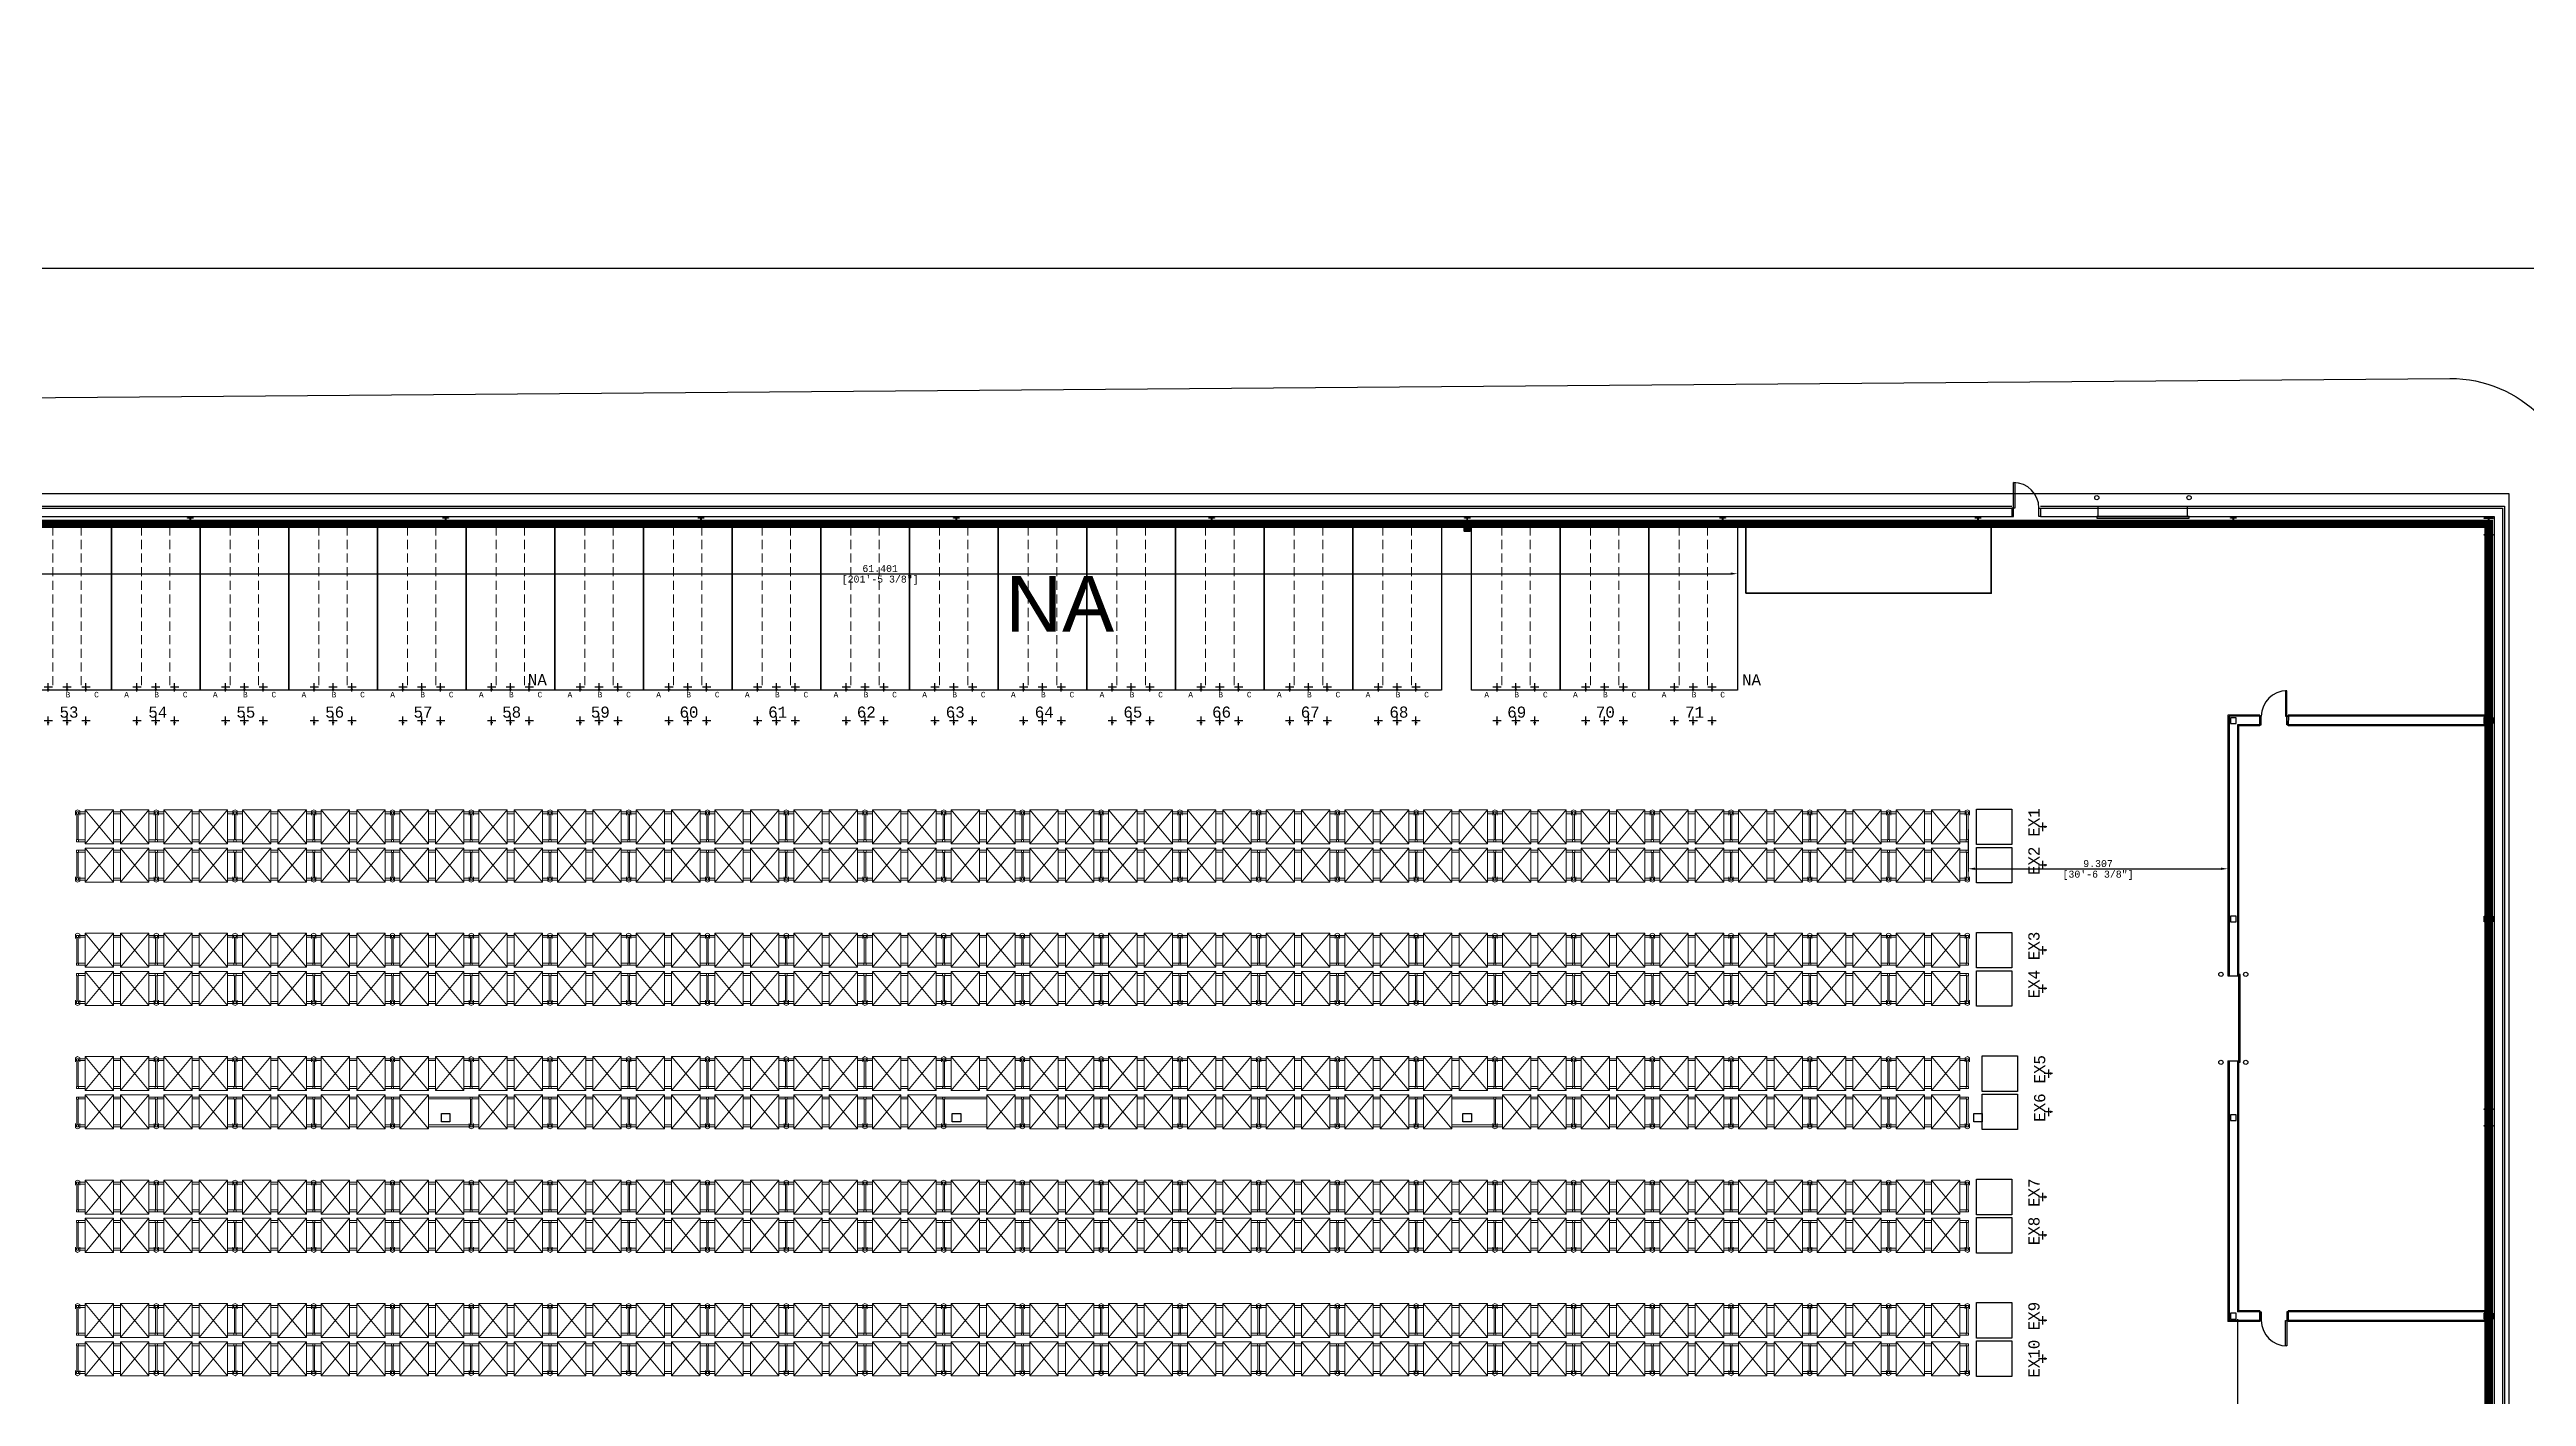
# Model space of a CAD drawing. Header units: inches. Extents: x -233729 to 737493, y -275239 to 196021.
# Drawn here: x 570363 to 659052, y 94386 to 142633 of the extents above; entities that cross this region are included whole.
import ezdxf

# ---------------------------------------------------------------- set-up
doc = ezdxf.new("R2010")
doc.units = ezdxf.units.IN
doc.header["$MEASUREMENT"] = 0
doc.linetypes.add('DASHED', pattern=[0.75, 0.5, -0.25])
for name, color, linetype in [('_FL_AREAS', 92, 'Continuous'), ('_FL_NEW WH_WALLS', 1, 'Continuous'), ('Bin location transponder', 250, 'Continuous'), ('PR-CONCRETE', 224, 'Continuous'), ('Storage layout canopy', 2, 'Continuous'), ('WF exist equipment', 6, 'Continuous'), ('WF_numbers', 6, 'Continuous')]:
    doc.layers.add(name, color=color, linetype=linetype)
for name, color, linetype, lineweight in [('LiftOne Rack', 252, 'Continuous', 0), ('PR-BLDG', 18, 'Continuous', 30), ('PR-CTR', 93, 'Continuous', 25), ('WF dimensions', 3, 'Continuous', 30), ('WF dimentions', 3, 'Continuous', 30), ('WF transponder', 3, 'Continuous', 30), ('WF_bay', 5, 'Continuous', 30), ('WF_sketch_stock_areas', 30, 'Continuous', 30), ('WF_text', 252, 'Continuous', 30)]:
    doc.layers.add(name, color=color, linetype=linetype, lineweight=lineweight)
doc.styles.add('WF_txt', font='consola.ttf')
doc.styles.add('WF_txt_notes', font='arial.ttf')
doc.dimstyles.new('DIM_50', dxfattribs={"dimscale": 50, "dimtxt": 5, "dimasz": 5, "dimexe": 2, "dimexo": 2, "dimgap": 1.1, "dimtad": 1, "dimtoh": 1, "dimdec": 3, "dimlfac": 0.001, "dimdsep": 46, "dimtxsty": 'WF_txt', "dimcen": 3, "dimclrd": 256, "dimclre": 256, "dimclrt": 7, "dimadec": 1, "dimazin": 0, "dimtfac": 1, "dimtdec": 3, "dimtmove": 0, "dimatfit": 3, "dimfxl": 10, "dimtolj": 1, "dimtzin": 0, "dimlwd": -1, "dimlwe": -1, "dimarcsym": 0})

# ---------------------------------------------------------------- blocks, each defined once
blk = doc.blocks.new('A$Cd2fab3cb')
at = {"layer": 'PR-BLDG', "const_width": 1}
blk.add_lwpolyline([(-568.84, -884.21), (-414.59, 67.22), (0, 0), (-154.28, -951.57), (-568.87, -884.36)], dxfattribs=at)
at = {"layer": 'PR-CONCRETE'}
blk.add_lwpolyline([(183.1, -620.22), (300.88, 106.22), (-375.29, 215.84, 0.414214), (-426.92, 178.63), (-589.53, -824.37, -0.225878), (-596.57, -834.55, 1.082972), (-534.25, -925.43, -0.21352), (-522.41, -922.28), (-198.23, -974.84, -0.413147), (-160.99, -1026.3), (-166.15, -1058.87)], format="xyb", dxfattribs=at)
at = {"layer": 'PR-CTR', "elevation": 533}
blk.add_lwpolyline([(-165.21, -999.09, 0.340075), (-199.27, -954.03), (-405.18, -920.65, 0.012472), (-405.92, -920.55), (-574.3, -891.93, -0.422904), (-578.65, -885.74), (-432.19, 65.46, -0.414074), (-414.99, 77.87), (-204.68, 48.23), (-136.04, 36.99), (0.05, 9.66), (2.47, 5.66), (3.46, -0.56)], format="xyb", dxfattribs=at)
blk = doc.blocks.new('A$C61e42c62')
at = {"layer": '_FL_NEW WH_WALLS'}
for p, q in [((5524, 7822.2), (8364, 7822.2)), ((8404, 7822.2), (9058.2, 7822.2)), ((8485.6, 7807.4), (8485.6, 7822.2)), ((8611.6, 7807.4), (8611.6, 7822.2)), ((9058.2, 7822.2), (9058.3, 4930.9)), ((5524, 7819.4), (8364, 7819.4)), ((5524, 7807.4), (8364, 7807.4)), ((8404, 7819.4), (9055.5, 7819.4)), ((8404, 7807.4), (9043.5, 7807.4)), ((9043.5, 7807.4), (9043.5, 4930.9)), ((9055.5, 7819.4), (9055.5, 4930.9)), ((8668.5, 7527.4), (8668.5, 7159.9)), ((8713.5, 7527.4), (8668.5, 7527.4)), ((8670, 7525.9), (8670, 7159.9)), ((8715.5, 7525.9), (8670, 7525.9)), ((8682, 7513.9), (8682, 7159.9)), ((8715.5, 7513.9), (8682, 7513.9)), ((8683.5, 7512.4), (8683.5, 7159.9)), ((8713.5, 7512.4), (8683.5, 7512.4)), ((8713.5, 7512.4), (8713.5, 7527.4)), ((9030, 7525.9), (8751.5, 7525.9)), ((9030, 7513.9), (8751.5, 7513.9)), ((9030, 7527.4), (8753.5, 7527.4)), ((8753.5, 7512.4), (8753.6, 7527.4)), ((9030, 7512.4), (8753.5, 7512.4)), ((9030, 7525.9), (9030, 7527.4)), ((9030, 7513.9), (9030, 7525.9)), ((9030, 7512.4), (9030, 7513.9)), ((8668.5, 7159.9), (8683.5, 7159.9)), ((8668.5, 7039.9), (8668.5, 6672.4)), ((8668.5, 7039.9), (8683.5, 7039.9)), ((8670, 7039.9), (8670, 6673.9)), ((8682, 7040), (8682, 6685.9)), ((8683.5, 7040), (8683.5, 6687.4)), ((8713.5, 6672.4), (8668.5, 6672.4)), ((8713.5, 6673.9), (8670, 6673.9)), ((8713.5, 6685.9), (8682, 6685.9)), ((8682, 6675.9), (8682, 5443.6)), ((8713.5, 6687.4), (8683.5, 6687.4)), ((8713.5, 6687.4), (8713.5, 6672.4)), ((8753.5, 6687.4), (8753.5, 6672.4)), ((9030, 6687.4), (8753.5, 6687.4)), ((9030, 6685.9), (8753.5, 6685.9)), ((9030, 6673.9), (8753.5, 6673.9)), ((9030, 6672.4), (8753.5, 6672.4)), ((9030, 6687.4), (9030, 6685.9)), ((9030, 6685.9), (9030, 6673.9)), ((9030, 6673.9), (9030, 6672.4))]:
    blk.add_line(p, q, dxfattribs=at)
for points in [[(8366, 7819.4), (8366, 7855.4), (8367.8, 7855.4), (8367.8, 7819.4)], [(8364, 7819.4), (8364, 7807.4), (8366, 7807.4), (8366, 7819.4)], [(8402, 7807.4), (8402, 7819.4), (8404, 7819.4), (8404, 7807.4)], [(8613.6, 7805.4), (8613.6, 7807.4), (8483.6, 7807.4), (8483.6, 7805.4)], [(8751.5, 7525.9), (8751.5, 7561.9), (8749.8, 7561.9), (8749.8, 7525.9)], [(8672, 7515.9), (8680, 7515.9), (8680, 7523.9), (8672, 7523.9)], [(8715.5, 7513.9), (8715.5, 7525.9), (8713.5, 7525.9), (8713.5, 7513.9)], [(8753.6, 7525.9), (8753.5, 7513.9), (8751.5, 7513.9), (8751.6, 7525.9)], [(8672, 7235.9), (8680, 7235.9), (8680, 7243.9), (8672, 7243.9)], [(8685.5, 7161.9), (8683.5, 7161.9), (8683.5, 7037.9), (8685.5, 7037.9)], [(6162, 6953.9), (6150, 6953.9), (6150, 6965.9), (6162, 6965.9)], [(6882, 6953.9), (6870, 6953.9), (6870, 6965.9), (6882, 6965.9)], [(7602, 6953.9), (7590, 6953.9), (7590, 6965.9), (7602, 6965.9)], [(8322, 6953.9), (8310, 6953.9), (8310, 6965.9), (8322, 6965.9)], [(8672, 6955.9), (8680, 6955.9), (8680, 6963.9), (8672, 6963.9)], [(8672, 6675.9), (8680, 6675.9), (8680, 6683.9), (8672, 6683.9)], [(8715.5, 6685.9), (8715.5, 6673.9), (8713.5, 6673.9), (8713.5, 6685.9)], [(8751.5, 6673.9), (8751.5, 6637.9), (8749.8, 6637.9), (8749.8, 6673.9)], [(8753.5, 6673.9), (8753.5, 6685.9), (8751.5, 6685.9), (8751.5, 6673.9)]]:
    blk.add_lwpolyline(points, close=True, dxfattribs=at)
for points in [[(5796, 7805.9), (5800, 7805.9), (5800, 7805.3), (5796.9, 7805.3, 0.414214), (5796.2, 7804.6), (5796.2, 7795.1, 0.414214), (5796.9, 7794.4), (5800, 7794.4), (5800, 7793.8), (5792, 7793.8), (5792, 7794.4), (5795.1, 7794.4, 0.414214), (5795.8, 7795.1), (5795.8, 7804.6, 0.414214), (5795.1, 7805.3), (5792, 7805.3), (5792, 7805.9), (5796, 7805.9)], [(6156, 7805.9), (6160, 7805.9), (6160, 7805.3), (6156.9, 7805.3, 0.414214), (6156.2, 7804.6), (6156.2, 7795.1, 0.414214), (6156.9, 7794.4), (6160, 7794.4), (6160, 7793.8), (6152, 7793.8), (6152, 7794.4), (6155.1, 7794.4, 0.414214), (6155.8, 7795.1), (6155.8, 7804.6, 0.414214), (6155.1, 7805.3), (6152, 7805.3), (6152, 7805.9), (6156, 7805.9)], [(6516, 7805.9), (6520, 7805.9), (6520, 7805.3), (6516.9, 7805.3, 0.414214), (6516.2, 7804.6), (6516.2, 7795.1, 0.414214), (6516.9, 7794.4), (6520, 7794.4), (6520, 7793.8), (6512, 7793.8), (6512, 7794.4), (6515.1, 7794.4, 0.414214), (6515.8, 7795.1), (6515.8, 7804.6, 0.414214), (6515.1, 7805.3), (6512, 7805.3), (6512, 7805.9), (6516, 7805.9)], [(6876, 7805.9), (6880, 7805.9), (6880, 7805.3), (6876.9, 7805.3, 0.414214), (6876.2, 7804.6), (6876.2, 7795.1, 0.414214), (6876.9, 7794.4), (6880, 7794.4), (6880, 7793.8), (6872, 7793.8), (6872, 7794.4), (6875.1, 7794.4, 0.414214), (6875.8, 7795.1), (6875.8, 7804.6, 0.414214), (6875.1, 7805.3), (6872, 7805.3), (6872, 7805.9), (6876, 7805.9)], [(7236, 7805.9), (7240, 7805.9), (7240, 7805.3), (7236.9, 7805.3, 0.414214), (7236.2, 7804.6), (7236.2, 7795.1, 0.414214), (7236.9, 7794.4), (7240, 7794.4), (7240, 7793.8), (7232, 7793.8), (7232, 7794.4), (7235.1, 7794.4, 0.414214), (7235.8, 7795.1), (7235.8, 7804.6, 0.414214), (7235.1, 7805.3), (7232, 7805.3), (7232, 7805.9), (7236, 7805.9)], [(7596, 7805.9), (7600, 7805.9), (7600, 7805.3), (7596.9, 7805.3, 0.414214), (7596.2, 7804.6), (7596.2, 7795.1, 0.414214), (7596.9, 7794.4), (7600, 7794.4), (7600, 7793.8), (7592, 7793.8), (7592, 7794.4), (7595.1, 7794.4, 0.414214), (7595.8, 7795.1), (7595.8, 7804.6, 0.414214), (7595.1, 7805.3), (7592, 7805.3), (7592, 7805.9), (7596, 7805.9)], [(7956, 7805.9), (7960, 7805.9), (7960, 7805.3), (7956.9, 7805.3, 0.414214), (7956.2, 7804.6), (7956.2, 7795.1, 0.414214), (7956.9, 7794.4), (7960, 7794.4), (7960, 7793.8), (7952, 7793.8), (7952, 7794.4), (7955.1, 7794.4, 0.414214), (7955.8, 7795.1), (7955.8, 7804.6, 0.414214), (7955.1, 7805.3), (7952, 7805.3), (7952, 7805.9), (7956, 7805.9)], [(8316, 7805.9), (8320, 7805.9), (8320, 7805.3), (8316.9, 7805.3, 0.414214), (8316.2, 7804.6), (8316.2, 7795.1, 0.414214), (8316.9, 7794.4), (8320, 7794.4), (8320, 7793.8), (8312, 7793.8), (8312, 7794.4), (8315.1, 7794.4, 0.414214), (8315.8, 7795.1), (8315.8, 7804.6, 0.414214), (8315.1, 7805.3), (8312, 7805.3), (8312, 7805.9), (8316, 7805.9)], [(8676, 7805.9), (8680, 7805.9), (8680, 7805.3), (8676.9, 7805.3, 0.414214), (8676.2, 7804.6), (8676.2, 7795.1, 0.414214), (8676.9, 7794.4), (8680, 7794.4), (8680, 7793.8), (8672, 7793.8), (8672, 7794.4), (8675.1, 7794.4, 0.414214), (8675.8, 7795.1), (8675.8, 7804.6, 0.414214), (8675.1, 7805.3), (8672, 7805.3), (8672, 7805.9), (8676, 7805.9)], [(9036, 7805.9), (9042.4, 7805.9), (9042.4, 7805), (9037.1, 7805, 0.414214), (9036.3, 7804.2), (9036.3, 7783.2, 0.414214), (9037.1, 7782.4), (9042.4, 7782.4), (9042.4, 7781.5), (9029.6, 7781.5), (9029.6, 7782.4), (9034.9, 7782.4, 0.414214), (9035.7, 7783.2), (9035.7, 7804.2, 0.414214), (9034.9, 7805), (9029.6, 7805), (9029.6, 7805.9), (9036, 7805.9)], [(9029.8, 7519.9), (9029.8, 7524), (9030.5, 7524), (9030.5, 7520.9, 0.414214), (9031.2, 7520.1), (9040.6, 7520.1, 0.414214), (9041.4, 7520.9), (9041.4, 7524), (9042, 7524), (9042, 7515.9), (9041.4, 7515.9), (9041.4, 7519, 0.414214), (9040.6, 7519.8), (9031.2, 7519.8, 0.414214), (9030.5, 7519), (9030.5, 7515.9), (9029.8, 7515.9), (9029.8, 7519.9)], [(9029.8, 7239.9), (9029.8, 7244), (9030.5, 7244), (9030.5, 7240.9, 0.414214), (9031.2, 7240.1), (9040.6, 7240.1, 0.414214), (9041.4, 7240.9), (9041.4, 7244), (9042, 7244), (9042, 7235.9), (9041.4, 7235.9), (9041.4, 7239, 0.414214), (9040.6, 7239.8), (9031.2, 7239.8, 0.414214), (9030.5, 7239), (9030.5, 7235.9), (9029.8, 7235.9), (9029.8, 7239.9)], [(9036, 6972.2), (9042.4, 6972.2), (9042.4, 6971.2), (9037.1, 6971.2, 0.414214), (9036.3, 6970.4), (9036.3, 6949.5, 0.414214), (9037.1, 6948.7), (9042.4, 6948.7), (9042.4, 6947.7), (9029.6, 6947.7), (9029.6, 6948.7), (9034.9, 6948.7, 0.414214), (9035.7, 6949.5), (9035.7, 6970.4, 0.414214), (9034.9, 6971.2), (9029.6, 6971.2), (9029.6, 6972.2), (9036, 6972.2)], [(9029.8, 6679.9), (9029.8, 6684), (9030.5, 6684), (9030.5, 6680.9, 0.414214), (9031.2, 6680.1), (9040.6, 6680.1, 0.414214), (9041.4, 6680.9), (9041.4, 6684), (9042, 6684), (9042, 6675.9), (9041.4, 6675.9), (9041.4, 6679, 0.414214), (9040.6, 6679.8), (9031.2, 6679.8, 0.414214), (9030.5, 6679), (9030.5, 6675.9), (9029.8, 6675.9), (9029.8, 6679.9)]]:
    blk.add_lwpolyline(points, format="xyb", dxfattribs=at)
for centre in [(8483.6, 7834.2), (8613.6, 7834.2), (8483.6, 7795.4), (8613.6, 7795.4), (8658.5, 7161.9), (8693.5, 7161.9), (8658.5, 7037.9), (8693.5, 7037.9)]:
    blk.add_circle(centre, 3, dxfattribs=at)
for centre, start, end in [((8366, 7819.4), 0, 90), ((8751.5, 7525.9), 90, 180), ((8751.5, 6673.9), 180, 270)]:
    blk.add_arc(centre, 36, start, end, dxfattribs=at)
blk = doc.blocks.new('new_shelf')
at = {"layer": 'LiftOne Rack', "color": 30, "true_color": 0xf26722}
for p, q in [((65697, 20385.3), (65698.5, 20388.3)), ((65697, 20385.3), (65698.5, 20382.3)), ((65704.5, 20388.3), (65698.5, 20388.3)), ((65704.5, 20382.3), (65698.5, 20382.3)), ((65700, 20374.8), (65700, 20383.8)), ((65702.7, 20374.8), (65702.7, 20383.8)), ((65739.2, 20374.8), (65739.2, 20383.8)), ((65742, 20374.8), (65742, 20383.8)), ((65754, 20374.8), (65754, 20383.8)), ((65756.7, 20374.8), (65756.7, 20383.8)), ((65791.5, 20388.3), (65797.5, 20388.3)), ((65791.5, 20382.3), (65797.5, 20382.3)), ((65793.2, 20374.8), (65793.2, 20383.8)), ((65796, 20374.8), (65796, 20383.8)), ((65799, 20385.3), (65797.5, 20388.3)), ((65799, 20385.3), (65797.5, 20382.3)), ((65700, 20324.8), (65700, 20334.8)), ((65702.7, 20324.8), (65702.7, 20334.8)), ((65739.2, 20324.8), (65739.2, 20334.8)), ((65742, 20324.8), (65742, 20334.8)), ((65754, 20324.8), (65754, 20334.8)), ((65756.7, 20324.8), (65756.7, 20334.8)), ((65793.2, 20324.8), (65793.2, 20334.8)), ((65796, 20324.8), (65796, 20334.8)), ((65697, 20274.3), (65698.5, 20277.3)), ((65697, 20274.3), (65698.5, 20271.3)), ((65704.5, 20277.3), (65698.5, 20277.3)), ((65704.5, 20271.3), (65698.5, 20271.3)), ((65700, 20275.8), (65700, 20284.8)), ((65702.7, 20275.8), (65702.7, 20284.8)), ((65739.2, 20275.8), (65739.2, 20284.8)), ((65742, 20275.8), (65742, 20284.8)), ((65754, 20275.8), (65754, 20284.8)), ((65756.7, 20275.8), (65756.7, 20284.8)), ((65791.5, 20277.3), (65797.5, 20277.3)), ((65791.5, 20271.3), (65797.5, 20271.3)), ((65793.2, 20275.8), (65793.2, 20284.8)), ((65796, 20275.8), (65796, 20284.8)), ((65799, 20274.3), (65797.5, 20277.3)), ((65799, 20274.3), (65797.5, 20271.3))]:
    blk.add_line(p, q, dxfattribs=at)
at = {"layer": 'LiftOne Rack', "color": 7}
for p, q in [((65745, 20334.8), (65697, 20374.8)), ((65745, 20374.8), (65697, 20334.8)), ((65751, 20334.8), (65799, 20374.8)), ((65751, 20374.8), (65799, 20334.8)), ((65745, 20284.8), (65697, 20324.8)), ((65745, 20324.8), (65697, 20284.8)), ((65751, 20284.8), (65799, 20324.8)), ((65751, 20324.8), (65799, 20284.8))]:
    blk.add_line(p, q, dxfattribs=at)
at = {"layer": 'LiftOne Rack', "color": 114, "true_color": 0x139b48}
for p, q in [((65739, 20386.3), (65703, 20386.3)), ((65739, 20384.3), (65703, 20384.3)), ((65757, 20386.3), (65793, 20386.3)), ((65757, 20384.3), (65793, 20384.3)), ((65739, 20275.3), (65703, 20275.3)), ((65739, 20273.3), (65703, 20273.3)), ((65757, 20275.3), (65793, 20275.3)), ((65757, 20273.3), (65793, 20273.3))]:
    blk.add_line(p, q, dxfattribs=at)
at = {"layer": 'LiftOne Rack', "color": 7}
for points in [[(65745, 20334.8), (65697, 20334.8), (65697, 20374.8), (65745, 20374.8)], [(65751, 20334.8), (65799, 20334.8), (65799, 20374.8), (65751, 20374.8)], [(65745, 20284.8), (65697, 20284.8), (65697, 20324.8), (65745, 20324.8)], [(65751, 20284.8), (65799, 20284.8), (65799, 20324.8), (65751, 20324.8)]]:
    blk.add_lwpolyline(points, close=True, dxfattribs=at)
at = {"layer": 'LiftOne Rack', "color": 114, "true_color": 0x139b48}
for points in [[(65703, 20383.8), (65700, 20383.8), (65700, 20386.8), (65703, 20386.8)], [(65742, 20383.8), (65739, 20383.8), (65739, 20386.8), (65742, 20386.8)], [(65754, 20383.8), (65757, 20383.8), (65757, 20386.8), (65754, 20386.8)], [(65793, 20383.8), (65796, 20383.8), (65796, 20386.8), (65793, 20386.8)], [(65703, 20272.8), (65700, 20272.8), (65700, 20275.8), (65703, 20275.8)], [(65742, 20272.8), (65739, 20272.8), (65739, 20275.8), (65742, 20275.8)], [(65754, 20272.8), (65757, 20272.8), (65757, 20275.8), (65754, 20275.8)], [(65793, 20272.8), (65796, 20272.8), (65796, 20275.8), (65793, 20275.8)]]:
    blk.add_lwpolyline(points, close=True, dxfattribs=at)
blk = doc.blocks.new('new_shelf3')
at = {"layer": 'LiftOne Rack', "color": 30, "true_color": 0xf26722}
for p, q in [((65697, 20196), (65698.5, 20199)), ((65697, 20196), (65698.5, 20193)), ((65704.5, 20199), (65698.5, 20199)), ((65704.5, 20193), (65698.5, 20193)), ((65700, 20185.5), (65700, 20194.5)), ((65702.7, 20185.5), (65702.7, 20194.5)), ((65739.2, 20185.5), (65739.2, 20194.5)), ((65742, 20185.5), (65742, 20194.5)), ((65754, 20135.5), (65754, 20194.5)), ((65756.7, 20135.5), (65756.7, 20194.5)), ((65791.5, 20199), (65797.5, 20199)), ((65791.5, 20193), (65797.5, 20193)), ((65793.2, 20135.5), (65793.2, 20194.5)), ((65796, 20135.5), (65796, 20194.5)), ((65799, 20196), (65797.5, 20199)), ((65799, 20196), (65797.5, 20193)), ((65700, 20135.5), (65700, 20145.5)), ((65702.7, 20135.5), (65702.7, 20145.5)), ((65739.2, 20135.5), (65739.2, 20145.5)), ((65742, 20135.5), (65742, 20145.5)), ((65697, 20085), (65698.5, 20088)), ((65697, 20085), (65698.5, 20082)), ((65704.5, 20088), (65698.5, 20088)), ((65704.5, 20082), (65698.5, 20082)), ((65700, 20086.5), (65700, 20095.5)), ((65702.7, 20086.5), (65702.7, 20095.5)), ((65739.2, 20086.5), (65739.2, 20095.5)), ((65742, 20086.5), (65742, 20095.5)), ((65754, 20086.5), (65754, 20095.5)), ((65756.7, 20086.5), (65756.7, 20095.5)), ((65791.5, 20088), (65797.5, 20088)), ((65791.5, 20082), (65797.5, 20082)), ((65793.2, 20086.5), (65793.2, 20095.5)), ((65796, 20086.5), (65796, 20095.5)), ((65799, 20085), (65797.5, 20088)), ((65799, 20085), (65797.5, 20082))]:
    blk.add_line(p, q, dxfattribs=at)
at = {"layer": 'LiftOne Rack', "color": 7}
for p, q in [((65745, 20145.5), (65697, 20185.5)), ((65745, 20185.5), (65697, 20145.5)), ((65745, 20095.5), (65697, 20135.5)), ((65745, 20135.5), (65697, 20095.5)), ((65751, 20095.5), (65799, 20135.5)), ((65751, 20135.5), (65799, 20095.5))]:
    blk.add_line(p, q, dxfattribs=at)
at = {"layer": 'LiftOne Rack', "color": 114, "true_color": 0x139b48}
for p, q in [((65739, 20197), (65703, 20197)), ((65739, 20195), (65703, 20195)), ((65757, 20197), (65793, 20197)), ((65757, 20195), (65793, 20195)), ((65739, 20086), (65703, 20086)), ((65739, 20084), (65703, 20084)), ((65757, 20086), (65793, 20086)), ((65757, 20084), (65793, 20084))]:
    blk.add_line(p, q, dxfattribs=at)
at = {"layer": 'LiftOne Rack', "color": 7}
for points in [[(65745, 20145.5), (65697, 20145.5), (65697, 20185.5), (65745, 20185.5)], [(65745, 20095.5), (65697, 20095.5), (65697, 20135.5), (65745, 20135.5)], [(65751, 20095.5), (65799, 20095.5), (65799, 20135.5), (65751, 20135.5)]]:
    blk.add_lwpolyline(points, close=True, dxfattribs=at)
at = {"layer": 'LiftOne Rack', "color": 114, "true_color": 0x139b48}
for points in [[(65703, 20194.5), (65700, 20194.5), (65700, 20197.5), (65703, 20197.5)], [(65742, 20194.5), (65739, 20194.5), (65739, 20197.5), (65742, 20197.5)], [(65754, 20194.5), (65757, 20194.5), (65757, 20197.5), (65754, 20197.5)], [(65793, 20194.5), (65796, 20194.5), (65796, 20197.5), (65793, 20197.5)], [(65703, 20083.5), (65700, 20083.5), (65700, 20086.5), (65703, 20086.5)], [(65742, 20083.5), (65739, 20083.5), (65739, 20086.5), (65742, 20086.5)], [(65754, 20083.5), (65757, 20083.5), (65757, 20086.5), (65754, 20086.5)], [(65793, 20083.5), (65796, 20083.5), (65796, 20086.5), (65793, 20086.5)]]:
    blk.add_lwpolyline(points, close=True, dxfattribs=at)
blk = doc.blocks.new('*D198')
at = {"layer": 'WF dimentions', "transparency": 16777216}
for p, q in [((639059, 114690), (639059, 113188)), ((648365, 114690), (648365, 113188)), ((639309, 113288), (648115, 113288))]:
    blk.add_line(p, q, dxfattribs=at)
for points in [[(639309, 113330), (639309, 113247), (639059, 113288)], [(648115, 113330), (648115, 113247), (648365, 113288)]]:
    blk.add_solid(points, dxfattribs=at)
at = {"layer": 'WF dimentions', "color": 7, "transparency": 16777216, "char_height": 250, "attachment_point": 5, "style": 'WF_txt'}
for s, insert in [('\\A1;9.307', (643712, 113472)), ('\\A1;[30\'-6 3/8"]', (643712, 113056))]:
    blk.add_mtext(s, dxfattribs=dict(at, insert=insert))
blk = doc.blocks.new('Bin location transponder')
at = {"layer": 'Bin location transponder', "color": 3, "lineweight": 30}
for p, q in [((-600, 0), (600, 0)), ((-150, 300), (150, 300)), ((0, 600), (0, -600))]:
    blk.add_line(p, q, dxfattribs=at)
blk = doc.blocks.new('WF 125x231in bay')
at = {"layer": 'WF_bay', "linetype": 'DASHED', "lineweight": 5, "ltscale": 650}
for p, q in [((1079, 5867), (1079, 0)), ((2095, 5867), (2095, 0))]:
    blk.add_line(p, q, dxfattribs=at)
at = {"layer": 'WF_bay'}
blk.add_lwpolyline([(0, 5867), (3175, 5867), (3175, 0), (0, 0)], close=True, dxfattribs=at)
at = {"layer": 'WF transponder', "xscale": 0.25, "yscale": 0.25, "zscale": 0.25, "rotation": 180.0000000062352}
for p in [(913, 100), (1587, 100), (2261, 100), (913, -1100), (1587, -1100), (2261, -1100)]:
    blk.add_blockref('Bin location transponder', p, dxfattribs=at)
at = {"layer": 'WF_numbers', "linetype": 'DASHED', "char_height": 200, "attachment_point": 1, "rotation": 0, "style": 'WF_txt'}
for s, insert in [('A', (457, -62, -723)), ('B', (1532, -62, -723)), ('C', (2556, -62, -723))]:
    blk.add_mtext_dynamic_manual_height_columns(s, width=423.53, gutter_width=2118, heights=[0], dxfattribs=dict(at, insert=insert))
blk = doc.blocks.new('*D507')
at = {"layer": 'WF dimensions', "transparency": 16777216}
for p, q in [((569405, 123758), (569405, 123758)), ((569655, 123858), (630556, 123858)), ((630806, 123758), (630806, 123758))]:
    blk.add_line(p, q, dxfattribs=at)
for points in [[(569655, 123900), (569655, 123816), (569405, 123858)], [(630556, 123900), (630556, 123816), (630806, 123858)]]:
    blk.add_solid(points, dxfattribs=at)
at = {"layer": 'WF dimensions', "color": 7, "transparency": 16777216, "char_height": 250, "attachment_point": 5, "style": 'WF_txt'}
for s, insert in [('\\A1;61.401', (600105, 124042)), ('\\A1;[201\'-5 3/8"]', (600105, 123625))]:
    blk.add_mtext(s, dxfattribs=dict(at, insert=insert))

msp = doc.modelspace()

# ---------------------------------------------------------------- hatches: boundary and pattern name
at = {"layer": 'WF exist equipment', "transparency": 33554559}
h = msp.add_hatch(dxfattribs=at)
h.set_pattern_fill('ANSI31', color=256, angle=-80.8342691023)
h.set_pattern_definition([(45, (-761245.56175, -866641.56904), (-0.088388347648, 0.088388347648), [])])
h.paths.add_polyline_path([(621021.12137, 125554.77505), (621226.35337, 125554.77505), (621226.35337, 125379.30167), (621021.12137, 125379.30167)])

# ---------------------------------------------------------------- linework, layer by layer
at = {"layer": '_FL_AREAS', "elevation": -162219.4368}
msp.add_lwpolyline([(364480.62469, -2754.06185), (658427.72924, -2754.06185), (658427.72924, 126712.79719), (364480.62469, 126712.79719)], close=True, dxfattribs=at)
at = {"layer": 'WF exist equipment', "lineweight": 40, "elevation": -162219.4368}
msp.add_lwpolyline([(621021.12137, 125554.77505), (621226.35337, 125554.77505), (621226.35337, 125379.30167), (621021.12137, 125379.30167)], close=True, dxfattribs=at)
at = {"layer": 'WF exist equipment', "lineweight": 40}
msp.add_lwpolyline([(631106.13462, 123154.77172), (639888.67132, 123154.77172), (639888.67132, 125554.77172), (631106.13462, 125554.77172)], close=True, dxfattribs=at)
at = {"layer": 'WF_bay', "elevation": -162219.4368}
for points in [[(640628.57975, 115425.00105), (640628.57975, 114155.00105), (639358.57975, 114155.00105), (639358.57975, 115425.00105)], [(640628.57975, 114053.40105), (640628.57975, 112783.40105), (639358.57975, 112783.40105), (639358.57975, 114053.40105)], [(640628.57975, 111005.40105), (640628.57975, 109735.40105), (639358.57975, 109735.40105), (639358.57975, 111005.40105)], [(640628.57975, 109633.80105), (640628.57975, 108363.80105), (639358.57975, 108363.80105), (639358.57975, 109633.80105)], [(640834.1374, 106585.80105), (640834.1374, 105315.80105), (639564.1374, 105315.80105), (639564.1374, 106585.80105)], [(640834.1374, 105214.20105), (640834.1374, 103944.20105), (639564.1374, 103944.20105), (639564.1374, 105214.20105)], [(640628.57975, 102166.20105), (640628.57975, 100896.20105), (639358.57975, 100896.20105), (639358.57975, 102166.20105)], [(640628.57975, 100794.60105), (640628.57975, 99524.60105), (639358.57975, 99524.60105), (639358.57975, 100794.60105)], [(640628.57975, 97746.60105), (640628.57975, 96476.60105), (639358.57975, 96476.60105), (639358.57975, 97746.60105)], [(640628.57975, 96375.00105), (640628.57975, 95105.00105), (639358.57975, 95105.00105), (639358.57975, 96375.00105)]]:
    msp.add_lwpolyline(points, close=True, dxfattribs=at)

# ---------------------------------------------------------------- block references
at = {"layer": '_FL_NEW WH_WALLS', "color": 0, "xscale": 304.799999999516, "yscale": 304.799999999516, "zscale": 304.799999999516, "rotation": 279.2093042914935}
msp.add_blockref('A$Cd2fab3cb', (657699.67072, -2373.84916, -162219.4368), dxfattribs=at)
at = {"layer": '_FL_NEW WH_WALLS', "color": 0, "xscale": 25.39999999990112, "yscale": 25.39999999990112, "zscale": 25.39999999990112}
msp.add_blockref('A$C61e42c62', (428185.33739, -72406.61113, -162219.4368), dxfattribs=at)
at = {"layer": 'Storage layout canopy', "yscale": 25.4, "zscale": 25.4}
for name, p, xscale, rotation in [('new_shelf', (56399.64637, 1784102.59145, -162219.4368), 25.4, 269.9999999999999), ('new_shelf', (59219.04637, 1784102.59145, -162219.4368), 25.4, 269.9999999999999), ('new_shelf', (62038.44637, 1784102.59145, -162219.4368), 25.4, 269.9999999999999), ('new_shelf', (64857.84637, 1784102.59144, -162219.4368), 25.4, 269.9999999999999), ('new_shelf', (67677.24637, 1784102.59145, -162219.4368), 25.4, 269.9999999999999), ('new_shelf', (70496.64637, 1784102.59145, -162219.4368), 25.4, 269.9999999999999), ('new_shelf', (73316.04637, 1784102.59145, -162219.4368), 25.4, 269.9999999999999), ('new_shelf', (76135.44637, 1784102.59145, -162219.4368), 25.4, 269.9999999999999), ('new_shelf', (78954.84637, 1784102.59145, -162219.4368), 25.4, 269.9999999999999), ('new_shelf', (81774.24637, 1784102.59145, -162219.4368), 25.4, 269.9999999999999), ('new_shelf', (84593.64637, 1784102.59145, -162219.4368), 25.4, 269.9999999999999), ('new_shelf', (87413.04637, 1784102.59145, -162219.4368), 25.4, 269.9999999999999), ('new_shelf', (90232.44637, 1784102.59145, -162219.4368), 25.4, 269.9999999999999), ('new_shelf', (93051.84637, 1784102.59145, -162219.4368), 25.4, 269.9999999999999), ('new_shelf', (95871.24637, 1784102.59144, -162219.4368), 25.4, 269.9999999999999), ('new_shelf', (98690.64637, 1784102.59145, -162219.4368), 25.4, 269.9999999999999), ('new_shelf', (101510.04637, 1784102.59145, -162219.4368), 25.4, 269.9999999999999), ('new_shelf', (104329.44637, 1784102.59145, -162219.4368), 25.4, 269.9999999999999), ('new_shelf', (107148.84637, 1784102.59145, -162219.4368), 25.4, 269.9999999999999), ('new_shelf', (109968.24637, 1784102.59144, -162219.4368), 25.4, 269.9999999999999), ('new_shelf', (112787.64637, 1784102.59145, -162219.4368), 25.4, 269.9999999999999), ('new_shelf', (115607.04637, 1784102.59145, -162219.4368), 25.4, 269.9999999999999), ('new_shelf', (118426.44637, 1784102.59145, -162219.4368), 25.4, 269.9999999999999), ('new_shelf', (121245.84637, 1784102.59145, -162219.4368), 25.4, 269.9999999999999), ('new_shelf', (56399.64637, 1779682.99145, -162219.4368), 25.4, 269.9999999999999), ('new_shelf', (59219.04637, 1779682.99144, -162219.4368), 25.4, 269.9999999999999), ('new_shelf', (62038.44637, 1779682.99144, -162219.4368), 25.4, 269.9999999999999), ('new_shelf', (64857.84637, 1779682.99144, -162219.4368), 25.4, 269.9999999999999), ('new_shelf', (67677.24637, 1779682.99145, -162219.4368), 25.4, 269.9999999999999), ('new_shelf', (70496.64637, 1779682.99145, -162219.4368), 25.4, 269.9999999999999), ('new_shelf', (73316.04637, 1779682.99144, -162219.4368), 25.4, 269.9999999999999), ('new_shelf', (76135.44637, 1779682.99144, -162219.4368), 25.4, 269.9999999999999), ('new_shelf', (78954.84637, 1779682.99144, -162219.4368), 25.4, 269.9999999999999), ('new_shelf', (81774.24637, 1779682.99145, -162219.4368), 25.4, 269.9999999999999), ('new_shelf', (84593.64637, 1779682.99145, -162219.4368), 25.4, 269.9999999999999), ('new_shelf', (87413.04637, 1779682.99145, -162219.4368), 25.4, 269.9999999999999), ('new_shelf', (90232.44637, 1779682.99144, -162219.4368), 25.4, 269.9999999999999), ('new_shelf', (93051.84637, 1779682.99144, -162219.4368), 25.4, 269.9999999999999), ('new_shelf', (95871.24637, 1779682.99144, -162219.4368), 25.4, 269.9999999999999), ('new_shelf', (98690.64637, 1779682.99145, -162219.4368), 25.4, 269.9999999999999), ('new_shelf', (101510.04637, 1779682.99145, -162219.4368), 25.4, 269.9999999999999), ('new_shelf', (104329.44637, 1779682.99144, -162219.4368), 25.4, 269.9999999999999), ('new_shelf', (107148.84637, 1779682.99144, -162219.4368), 25.4, 269.9999999999999), ('new_shelf', (109968.24637, 1779682.99144, -162219.4368), 25.4, 269.9999999999999), ('new_shelf', (112787.64637, 1779682.99145, -162219.4368), 25.4, 269.9999999999999), ('new_shelf', (115607.04637, 1779682.99145, -162219.4368), 25.4, 269.9999999999999), ('new_shelf', (118426.44637, 1779682.99144, -162219.4368), 25.4, 269.9999999999999), ('new_shelf', (121245.84637, 1779682.99144, -162219.4368), 25.4, 269.9999999999999), ('new_shelf', (56399.64637, 1775263.39145, -162219.4368), 25.4, 269.9999999999999), ('new_shelf', (59219.04637, 1775263.39145, -162219.4368), 25.4, 269.9999999999999), ('new_shelf', (62038.44637, 1775263.39145, -162219.4368), 25.4, 269.9999999999999), ('new_shelf', (64857.84637, 1775263.39145, -162219.4368), 25.4, 269.9999999999999), ('new_shelf3', (72485.23658, 1775263.39145, -162219.4368), 25.4, 269.9999999999999), ('new_shelf', (70496.64637, 1775263.39145, -162219.4368), 25.4, 269.9999999999999), ('new_shelf', (73316.04637, 1775263.39145, -162219.4368), 25.4, 269.9999999999999), ('new_shelf', (76135.44637, 1775263.39145, -162219.4368), 25.4, 269.9999999999999), ('new_shelf', (78954.84637, 1775263.39145, -162219.4368), 25.4, 269.9999999999999), ('new_shelf', (81774.24637, 1775263.39145, -162219.4368), 25.4, 269.9999999999999), ('new_shelf', (84593.64637, 1775263.39145, -162219.4368), 25.4, 269.9999999999999), ('new_shelf3', (1115360.32291, 1775263.39145, -162219.4368), -25.4, 90), ('new_shelf', (90232.44637, 1775263.39145, -162219.4368), 25.4, 269.9999999999999), ('new_shelf', (93051.84637, 1775263.39145, -162219.4368), 25.4, 269.9999999999999), ('new_shelf', (95871.24637, 1775263.39145, -162219.4368), 25.4, 269.9999999999999), ('new_shelf', (98690.64637, 1775263.39145, -162219.4368), 25.4, 269.9999999999999), ('new_shelf', (101510.04637, 1775263.39145, -162219.4368), 25.4, 269.9999999999999), ('new_shelf3', (109137.43658, 1775263.39145, -162219.4368), 25.4, 269.9999999999999), ('new_shelf', (107148.84637, 1775263.39145, -162219.4368), 25.4, 269.9999999999999), ('new_shelf', (109968.24637, 1775263.39144, -162219.4368), 25.4, 269.9999999999999), ('new_shelf', (112787.64637, 1775263.39145, -162219.4368), 25.4, 269.9999999999999), ('new_shelf', (115607.04637, 1775263.39145, -162219.4368), 25.4, 269.9999999999999), ('new_shelf', (118426.44637, 1775263.39145, -162219.4368), 25.4, 269.9999999999999), ('new_shelf', (121245.84637, 1775263.39145, -162219.4368), 25.4, 269.9999999999999), ('new_shelf', (56399.64637, 1770843.79145, -162219.4368), 25.4, 269.9999999999999), ('new_shelf', (59219.04637, 1770843.79144, -162219.4368), 25.4, 269.9999999999999), ('new_shelf', (62038.44637, 1770843.79144, -162219.4368), 25.4, 269.9999999999999), ('new_shelf', (64857.84637, 1770843.79145, -162219.4368), 25.4, 269.9999999999999), ('new_shelf', (67677.24637, 1770843.79145, -162219.4368), 25.4, 269.9999999999999), ('new_shelf', (70496.64637, 1770843.79145, -162219.4368), 25.4, 269.9999999999999), ('new_shelf', (73316.04637, 1770843.79144, -162219.4368), 25.4, 269.9999999999999), ('new_shelf', (76135.44637, 1770843.79144, -162219.4368), 25.4, 269.9999999999999), ('new_shelf', (78954.84637, 1770843.79144, -162219.4368), 25.4, 269.9999999999999), ('new_shelf', (81774.24637, 1770843.79145, -162219.4368), 25.4, 269.9999999999999), ('new_shelf', (84593.64637, 1770843.79145, -162219.4368), 25.4, 269.9999999999999), ('new_shelf', (87413.04637, 1770843.79145, -162219.4368), 25.4, 269.9999999999999), ('new_shelf', (90232.44637, 1770843.79144, -162219.4368), 25.4, 269.9999999999999), ('new_shelf', (93051.84637, 1770843.79144, -162219.4368), 25.4, 269.9999999999999), ('new_shelf', (95871.24637, 1770843.79145, -162219.4368), 25.4, 269.9999999999999), ('new_shelf', (98690.64637, 1770843.79145, -162219.4368), 25.4, 269.9999999999999), ('new_shelf', (101510.04637, 1770843.79145, -162219.4368), 25.4, 269.9999999999999), ('new_shelf', (104329.44637, 1770843.79144, -162219.4368), 25.4, 269.9999999999999), ('new_shelf', (107148.84637, 1770843.79144, -162219.4368), 25.4, 269.9999999999999), ('new_shelf', (109968.24637, 1770843.79145, -162219.4368), 25.4, 269.9999999999999), ('new_shelf', (112787.64637, 1770843.79145, -162219.4368), 25.4, 269.9999999999999), ('new_shelf', (115607.04637, 1770843.79145, -162219.4368), 25.4, 269.9999999999999), ('new_shelf', (118426.44637, 1770843.79144, -162219.4368), 25.4, 269.9999999999999), ('new_shelf', (121245.84637, 1770843.79144, -162219.4368), 25.4, 269.9999999999999), ('new_shelf', (56399.64637, 1766424.19145, -162219.4368), 25.4, 269.9999999999999), ('new_shelf', (59219.04637, 1766424.19145, -162219.4368), 25.4, 269.9999999999999), ('new_shelf', (62038.44637, 1766424.19145, -162219.4368), 25.4, 269.9999999999999), ('new_shelf', (64857.84637, 1766424.19145, -162219.4368), 25.4, 269.9999999999999), ('new_shelf', (67677.24637, 1766424.19145, -162219.4368), 25.4, 269.9999999999999), ('new_shelf', (70496.64637, 1766424.19145, -162219.4368), 25.4, 269.9999999999999), ('new_shelf', (73316.04637, 1766424.19145, -162219.4368), 25.4, 269.9999999999999), ('new_shelf', (76135.44637, 1766424.19145, -162219.4368), 25.4, 269.9999999999999), ('new_shelf', (78954.84637, 1766424.19145, -162219.4368), 25.4, 269.9999999999999), ('new_shelf', (81774.24637, 1766424.19145, -162219.4368), 25.4, 269.9999999999999), ('new_shelf', (84593.64637, 1766424.19145, -162219.4368), 25.4, 269.9999999999999), ('new_shelf', (87413.04637, 1766424.19145, -162219.4368), 25.4, 269.9999999999999), ('new_shelf', (90232.44637, 1766424.19145, -162219.4368), 25.4, 269.9999999999999), ('new_shelf', (93051.84637, 1766424.19145, -162219.4368), 25.4, 269.9999999999999), ('new_shelf', (95871.24637, 1766424.19145, -162219.4368), 25.4, 269.9999999999999), ('new_shelf', (98690.64637, 1766424.19145, -162219.4368), 25.4, 269.9999999999999), ('new_shelf', (101510.04637, 1766424.19145, -162219.4368), 25.4, 269.9999999999999), ('new_shelf', (104329.44637, 1766424.19145, -162219.4368), 25.4, 269.9999999999999), ('new_shelf', (107148.84637, 1766424.19145, -162219.4368), 25.4, 269.9999999999999), ('new_shelf', (109968.24637, 1766424.19145, -162219.4368), 25.4, 269.9999999999999), ('new_shelf', (112787.64637, 1766424.19145, -162219.4368), 25.4, 269.9999999999999), ('new_shelf', (115607.04637, 1766424.19145, -162219.4368), 25.4, 269.9999999999999), ('new_shelf', (118426.44637, 1766424.19145, -162219.4368), 25.4, 269.9999999999999), ('new_shelf', (121245.84637, 1766424.19145, -162219.4368), 25.4, 269.9999999999999)]:
    msp.add_blockref(name, p, dxfattribs=dict(at, xscale=xscale, rotation=rotation))
at = {"layer": 'WF transponder', "xscale": 0.25, "yscale": 0.25, "zscale": 0.25, "rotation": 270.0000000000269}
for p in [(641728.57975, 114790.00105, -162219.4368), (641728.57975, 113418.40105, -162219.4368), (641728.57975, 110370.40105, -162219.4368), (641728.57975, 108998.80105, -162219.4368), (641934.1374, 105950.80105, -162219.4368), (641934.1374, 104579.20105, -162219.4368), (641728.57975, 101531.20105, -162219.4368), (641728.57975, 100159.60105, -162219.4368), (641728.57975, 97111.60105, -162219.4368), (641728.57975, 95740.00105, -162219.4368)]:
    msp.add_blockref('Bin location transponder', p, dxfattribs=at)
at = {"layer": 'WF_sketch_stock_areas'}
for p in [(569404.9374, 119687.37505, -162219.4368), (572579.9374, 119687.37505, -162219.4368), (575754.9374, 119687.37505, -162219.4368), (578929.9374, 119687.37505, -162219.4368), (582104.9374, 119687.37505, -162219.4368), (585279.9374, 119687.37505, -162219.4368), (588454.9374, 119687.37505, -162219.4368), (591629.9374, 119687.37505, -162219.4368), (594804.9374, 119687.37505, -162219.4368), (597979.9374, 119687.37505, -162219.4368), (601154.9374, 119687.37505, -162219.4368), (604329.9374, 119687.37505, -162219.4368), (607504.9374, 119687.37505, -162219.4368), (610679.9374, 119687.37505, -162219.4368), (613854.9374, 119687.37505, -162219.4368), (617029.9374, 119687.37505, -162219.4368), (621280.56371, 119687.37505, -162219.4368), (624455.56371, 119687.37505, -162219.4368), (627630.56371, 119687.37505, -162219.4368)]:
    msp.add_blockref('WF 125x231in bay', p, dxfattribs=at)

# ---------------------------------------------------------------- texts
at = {"layer": 'WF_numbers', "linetype": 'DASHED', "char_height": 400, "style": 'WF_txt'}
for s, insert, attachment_point in [('NA', (588168.99589, 120259.8461, -324438.8736), 3), ('NA', (631643.27858, 120258.57559, -324438.8736), 3), ('53', (570721.20964, 119099.44931, -162219.4368), 1), ('54', (573900.71994, 119099.44931, -162219.4368), 1), ('55', (577054.15872, 119099.44931, -162219.4368), 1), ('56', (580233.66902, 119099.44931, -162219.4368), 1), ('57', (583395.9254, 119099.44931, -162219.4368), 1), ('58', (586570.9254, 119099.44931, -162219.4368), 1), ('59', (589745.9254, 119099.44931, -162219.4368), 1), ('60', (592920.9254, 119099.44931, -162219.4368), 1), ('61', (596095.9254, 119099.44931, -162219.4368), 1), ('62', (599270.9254, 119099.44931, -162219.4368), 1), ('63', (602453.91726, 119099.44931, -162219.4368), 1), ('64', (605640.68225, 119099.44931, -162219.4368), 1), ('65', (608815.68225, 119099.44931, -162219.4368), 1), ('66', (611990.68225, 119099.44931, -162219.4368), 1), ('67', (615165.68225, 119099.44931, -162219.4368), 1), ('68', (618340.68225, 119099.44931, -162219.4368), 1), ('69', (622558.56875, 119099.44931, -162219.4368), 1), ('70', (625733.56875, 119099.44931, -162219.4368), 1), ('71', (628926.42417, 119099.44931, -162219.4368), 1)]:
    msp.add_mtext_dynamic_manual_height_columns(s, width=423.5307578, gutter_width=2117.65379, heights=[0], dxfattribs=dict(at, insert=insert, attachment_point=attachment_point))
at = {"layer": 'WF_numbers', "linetype": 'DASHED', "char_height": 400, "attachment_point": 1, "rotation": 89.9999999977, "style": 'WF_txt'}
for s, insert in [('EX1', (641216.50552, 114436.63042)), ('EX2', (641216.50552, 113065.03042)), ('EX3', (641216.50552, 110017.03042)), ('EX4', (641216.50552, 108645.43042)), ('EX5', (641422.06317, 105597.43042)), ('EX6', (641422.06317, 104225.83042)), ('EX7', (641216.50552, 101177.83042)), ('EX8', (641216.50552, 99806.23042)), ('EX9', (641216.50552, 96758.23042)), ('EX10', (641216.50552, 95063.40245))]:
    msp.add_mtext_dynamic_manual_height_columns(s, width=423.5307578, gutter_width=2117.65379, heights=[0], dxfattribs=dict(at, insert=insert))
at = {"layer": 'WF_text', "insert": (604601.24518, 123779.64394, -162581.06945), "char_height": 2000, "attachment_point": 1, "style": 'WF_txt_notes'}
msp.add_mtext_dynamic_manual_height_columns('NA', width=1096.3815048, gutter_width=2117.65379, heights=[0], dxfattribs=at)

# ---------------------------------------------------------------- dimensions: what is measured, and where the dimension line sits
at = {"layer": 'WF dimensions', "color": 7, "true_color": 0xffffff}
dim = msp.add_linear_dim(base=(630805.56371, 123858.10853), p1=(569404.9374, 123858.10858, -162219.4368), p2=(630805.56371, 123858.10859, -162219.4368), dimstyle='DIM_50', override={"dimpost": '\\X', "dimtmove": 1}, dxfattribs=at)
dim.commit()
dim.dimension.update_dxf_attribs({"geometry": '*D507', "text_midpoint": (600105.25055, 123858.10853)})
at = {"layer": 'WF dimentions'}
dim = msp.add_linear_dim(base=(648365.2374, 113288.31472), p1=(639058.57975, 114790.00105, -162219.4368), p2=(648365.2374, 114790.00105, -162219.4368), dimstyle='DIM_50', override={"dimpost": '\\X'}, dxfattribs=at)
dim.commit()
dim.dimension.update_dxf_attribs({"geometry": '*D198', "text_midpoint": (643711.90857, 113288.31472)})

doc.saveas('drawing.dxf')
